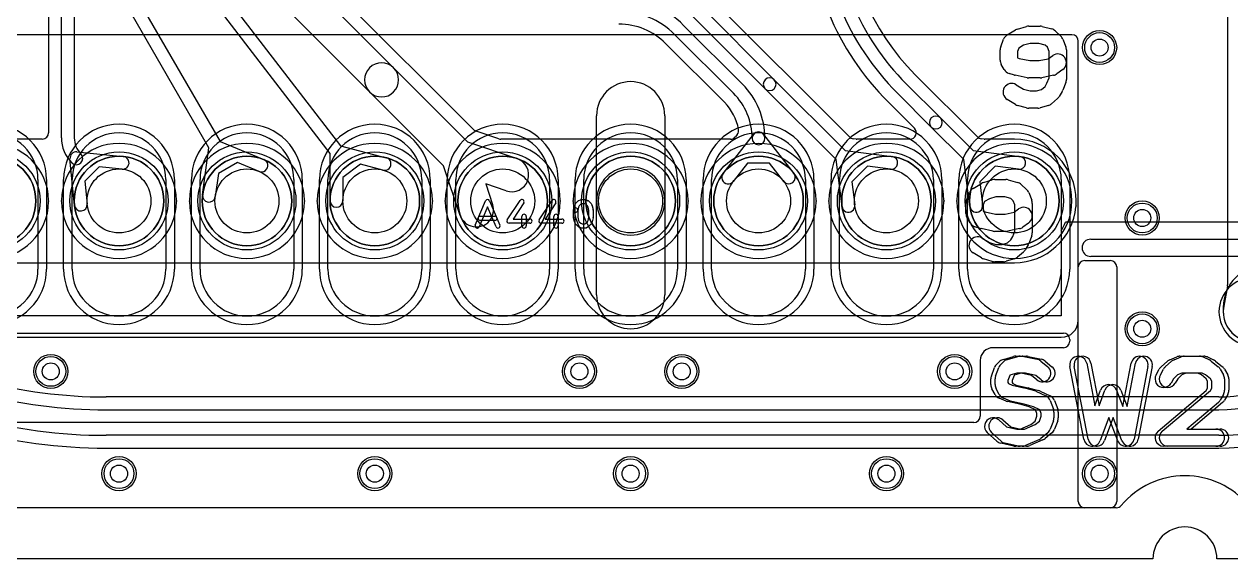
# Model space of a CAD drawing. Extents: x -1.5 to 30.7, y -0.5 to 30.
# Drawn here: x 9.39 to 23.54, y 0 to 6.27 of the extents above; entities that cross this region are included whole.
import ezdxf

# ---------------------------------------------------------------- set-up
doc = ezdxf.new("R2010")
doc.units = 0
for name, color, linetype in [('Hole', 1, 'CONTINUOUS'), ('L1', 3, 'CONTINUOUS'), ('L2', 3, 'CONTINUOUS'), ('L3', 3, 'CONTINUOUS'), ('L4', 3, 'CONTINUOUS'), ('MetalMask-A', 176, 'CONTINUOUS'), ('Outline', 7, 'CONTINUOUS'), ('PartsArea-A', 111, 'CONTINUOUS'), ('PartsArea-B', 111, 'CONTINUOUS'), ('PartsSilk-A', 221, 'CONTINUOUS'), ('Resist-A', 2, 'CONTINUOUS'), ('Resist-B', 2, 'CONTINUOUS'), ('Silk-A', 140, 'CONTINUOUS')]:
    doc.layers.add(name, color=color, linetype=linetype)

msp = doc.modelspace()

# ---------------------------------------------------------------- linework, layer by layer
at = {"layer": 'Hole'}
for centre, radius in [((22, 6), 0.1), ((10.5, 4.2), 0.375), ((12, 4.2), 0.375), ((13.5, 4.2), 0.375), ((15, 4.2), 0.375), ((16.5, 4.2), 0.375), ((18, 4.2), 0.375), ((19.5, 4.2), 0.375), ((21, 4.2), 0.375), ((22.5, 4), 0.1), ((22.5, 2.7), 0.1), ((9.7, 2.2), 0.1), ((15.9, 2.2), 0.1), ((17.1, 2.2), 0.1), ((20.3, 2.2), 0.1), ((10.5, 1), 0.1), ((13.5, 1), 0.1), ((16.5, 1), 0.1), ((19.5, 1), 0.1), ((22, 1), 0.1)]:
    msp.add_circle(centre, radius, dxfattribs=at)
at = {"layer": 'L1'}
for p, q in [((21.675, 6.15004), (8.325, 6.15004)), ((21.75004, 0.675), (21.75004, 6.075)), ((9.55, 4.45), (9.55, 3.4)), ((9.95, 3.4), (9.95, 4.45)), ((11.05, 4.45), (11.05, 3.4)), ((11.45, 3.4), (11.45, 4.45)), ((12.55, 4.45), (12.55, 3.4)), ((12.95, 3.4), (12.95, 4.45)), ((14.05, 4.45), (14.05, 3.4)), ((14.45, 3.4), (14.45, 4.45)), ((15.55, 4.45), (15.55, 3.4)), ((15.95, 3.4), (15.95, 4.45)), ((17.05, 4.45), (17.05, 3.4)), ((17.45, 3.4), (17.45, 4.45)), ((18.55, 4.45), (18.55, 3.4)), ((18.95, 3.4), (18.95, 4.45)), ((20.05, 4.45), (20.05, 3.4)), ((20.45, 3.4), (20.45, 4.45)), ((21.55, 4.45), (21.55, 3.4)), ((21.75004, 2.8), (21.75004, 3.42503)), ((21.82501, 3.5), (22.12503, 3.5)), ((22.2, 3.42503), (22.2, 0.67497)), ((23.44995, 2.95004), (23.44995, 2.9)), ((8.44996, 2.6), (21.55004, 2.6)), ((22.12503, 0.6), (7.87497, 0.6)), ((22.19571, 0.6), (21.82504, 0.6))]:
    msp.add_line(p, q, dxfattribs=at)
for centre, radius in [((22, 6), 0.2), ((9, 4.2), 0.525), ((10.5, 4.2), 0.525), ((12, 4.2), 0.525), ((13.5, 4.2), 0.525), ((15, 4.2), 0.525), ((16.5, 4.2), 0.525), ((18, 4.2), 0.525), ((19.5, 4.2), 0.525), ((21, 4.2), 0.525), ((22.5, 4), 0.2), ((22.5, 2.7), 0.2), ((9.7, 2.2), 0.2), ((15.9, 2.2), 0.2), ((17.1, 2.2), 0.2), ((20.3, 2.2), 0.2), ((10.5, 1), 0.2), ((13.5, 1), 0.2), ((16.5, 1), 0.2), ((19.5, 1), 0.2), ((22, 1), 0.2)]:
    msp.add_circle(centre, radius, dxfattribs=at)
for centre, radius, start, end in [((21.675, 6.075), 0.07504, 0, 90), ((9, 4.45), 0.55, 0, 180), ((10.5, 4.45), 0.55, 0, 180), ((12, 4.45), 0.55, 0, 180), ((13.5, 4.45), 0.55, 0, 180), ((15, 4.45), 0.55, 0, 180), ((16.5, 4.45), 0.55, 0, 180), ((18, 4.45), 0.55, 0, 180), ((19.5, 4.45), 0.55, 0, 180), ((21, 4.45), 0.55, 0, 180), ((9, 3.4), 0.55, 180, 0), ((10.5, 3.4), 0.55, 180, 0), ((12, 3.4), 0.55, 180, 0), ((13.5, 3.4), 0.55, 180, 0), ((15, 3.4), 0.55, 180, 0), ((16.5, 3.4), 0.55, 180, 0), ((18, 3.4), 0.55, 180, 0), ((19.5, 3.4), 0.55, 180, 0), ((21, 3.4), 0.55, 180, 0), ((21.82501, 3.42503), 0.07497, 90, 180), ((22.12503, 3.42503), 0.07497, 0, 90), ((23.94995, 2.95004), 0.5, 90, 180), ((23.79999, 2.9), 0.35004, 180, -89.998363), ((21.55004, 2.8), 0.2, -90, 0), ((23, 0), 0.97501, 40.005259, 139.994741), ((21.82504, 0.675), 0.075, 180, -90), ((22.12503, 0.67497), 0.07497, -90, 0), ((22.19571, 0.675), 0.075, -90, -40.002181)]:
    msp.add_arc(centre, radius, start, end, dxfattribs=at)
at = {"layer": 'L2'}
msp.add_line((22.19571, 0.6), (7.80429, 0.6), dxfattribs=at)
for centre in [(22, 6), (22.5, 4), (22.5, 2.7), (9.7, 2.2), (15.9, 2.2), (17.1, 2.2), (20.3, 2.2), (10.5, 1), (13.5, 1), (16.5, 1), (19.5, 1), (22, 1)]:
    msp.add_circle(centre, 0.2, dxfattribs=at)
for centre, radius, start, end in [((9, 4.2), 0.67504, 0.59246, -0.59246), ((10.5, 4.2), 0.67504, 0.59246, 179.40754), ((12, 4.2), 0.67504, 0.59246, 179.40754), ((13.5, 4.2), 0.67504, 0.59246, 179.40754), ((15, 4.2), 0.67504, 0.59246, 179.40754), ((16.5, 4.2), 0.67504, 0.59246, 179.40754), ((18, 4.2), 0.67504, 0.59246, 179.40754), ((19.5, 4.2), 0.67504, 0.59246, 179.40754), ((21, 4.2), 0.67504, -179.40754, 179.40754), ((9.75, 4.20775), 0.075, -179.411784, -174.068966), ((9.75, 4.19225), 0.075, 174.068966, 179.411784), ((9.75, 4.20775), 0.075, -5.931034, -0.588216), ((9.75, 4.19225), 0.075, 0.588216, 5.931034), ((10.5, 4.2), 0.67504, -179.40754, -0.59246), ((11.25, 4.20775), 0.075, -179.411784, -174.068966), ((11.25, 4.19225), 0.075, 174.068966, 179.411784), ((11.25, 4.20775), 0.075, -5.931034, -0.588216), ((11.25, 4.19225), 0.075, 0.588216, 5.931034), ((12, 4.2), 0.67504, -179.40754, -0.59246), ((12.75, 4.20775), 0.075, -179.411784, -174.068966), ((12.75, 4.19225), 0.075, 174.068966, 179.411784), ((12.75, 4.20775), 0.075, -5.931034, -0.588216), ((12.75, 4.19225), 0.075, 0.588216, 5.931034), ((13.5, 4.2), 0.67504, -179.40754, -0.59246), ((14.25, 4.20775), 0.075, -179.411784, -174.068966), ((14.25, 4.19225), 0.075, 174.068966, 179.411784), ((14.25, 4.20775), 0.075, -5.931034, -0.588216), ((14.25, 4.19225), 0.075, 0.588216, 5.931034), ((15, 4.2), 0.67504, -179.40754, -0.59246), ((15.75, 4.20775), 0.075, -179.411784, -174.068966), ((15.75, 4.19225), 0.075, 174.068966, 179.411784), ((15.75, 4.20775), 0.075, -5.931034, -0.588216), ((15.75, 4.19225), 0.075, 0.588216, 5.931034), ((16.5, 4.2), 0.67504, -179.40754, -0.59246), ((17.25, 4.20775), 0.075, -179.411784, -174.068966), ((17.25, 4.19225), 0.075, 174.068966, 179.411784), ((17.25, 4.20775), 0.075, -5.931034, -0.588216), ((17.25, 4.19225), 0.075, 0.588216, 5.931034), ((18, 4.2), 0.67504, -179.40754, -0.59246), ((18.75, 4.20775), 0.075, -179.411784, -174.068966), ((18.75, 4.19225), 0.075, 174.068966, 179.411784), ((18.75, 4.20775), 0.075, -5.931034, -0.588216), ((18.75, 4.19225), 0.075, 0.588216, 5.931034), ((19.5, 4.2), 0.67504, -179.40754, -0.59246), ((20.25, 4.20775), 0.075, -179.411784, -174.068966), ((20.25, 4.19225), 0.075, 174.068966, 179.411784), ((20.25, 4.20775), 0.075, -5.931034, -0.588216), ((20.25, 4.19225), 0.075, 0.588216, 5.931034), ((23.8, 2.9), 0.40004, 90, -90), ((23, 0), 0.97501, 40.005259, 139.994741), ((22.19571, 0.675), 0.075, -90, -40.002181)]:
    msp.add_arc(centre, radius, start, end, dxfattribs=at)
at = {"layer": 'L3'}
msp.add_line((22.19571, 0.6), (7.80429, 0.6), dxfattribs=at)
for centre in [(22, 6), (22.5, 4), (22.5, 2.7), (9.7, 2.2), (15.9, 2.2), (17.1, 2.2), (20.3, 2.2), (10.5, 1), (13.5, 1), (16.5, 1), (19.5, 1), (22, 1)]:
    msp.add_circle(centre, 0.2, dxfattribs=at)
for centre, radius, start, end in [((9, 4.2), 0.67504, 0.59246, -0.59246), ((10.5, 4.2), 0.67504, 0.59246, 179.40754), ((12, 4.2), 0.67504, 0.59246, 179.40754), ((13.5, 4.2), 0.67504, 0.59246, 179.40754), ((15, 4.2), 0.67504, 0.59246, 179.40754), ((16.5, 4.2), 0.67504, 0.59246, 179.40754), ((18, 4.2), 0.67504, 0.59246, 179.40754), ((19.5, 4.2), 0.67504, 0.59246, 179.40754), ((21, 4.2), 0.67504, -179.40754, 179.40754), ((9.75, 4.20775), 0.075, -179.411784, -174.068966), ((9.75, 4.19225), 0.075, 174.068966, 179.411784), ((9.75, 4.20775), 0.075, -5.931034, -0.588216), ((9.75, 4.19225), 0.075, 0.588216, 5.931034), ((10.5, 4.2), 0.67504, -179.40754, -0.59246), ((11.25, 4.20775), 0.075, -179.411784, -174.068966), ((11.25, 4.19225), 0.075, 174.068966, 179.411784), ((11.25, 4.20775), 0.075, -5.931034, -0.588216), ((11.25, 4.19225), 0.075, 0.588216, 5.931034), ((12, 4.2), 0.67504, -179.40754, -0.59246), ((12.75, 4.20775), 0.075, -179.411784, -174.068966), ((12.75, 4.19225), 0.075, 174.068966, 179.411784), ((12.75, 4.20775), 0.075, -5.931034, -0.588216), ((12.75, 4.19225), 0.075, 0.588216, 5.931034), ((13.5, 4.2), 0.67504, -179.40754, -0.59246), ((14.25, 4.20775), 0.075, -179.411784, -174.068966), ((14.25, 4.19225), 0.075, 174.068966, 179.411784), ((14.25, 4.20775), 0.075, -5.931034, -0.588216), ((14.25, 4.19225), 0.075, 0.588216, 5.931034), ((15, 4.2), 0.67504, -179.40754, -0.59246), ((15.75, 4.20775), 0.075, -179.411784, -174.068966), ((15.75, 4.19225), 0.075, 174.068966, 179.411784), ((15.75, 4.20775), 0.075, -5.931034, -0.588216), ((15.75, 4.19225), 0.075, 0.588216, 5.931034), ((16.5, 4.2), 0.67504, -179.40754, -0.59246), ((17.25, 4.20775), 0.075, -179.411784, -174.068966), ((17.25, 4.19225), 0.075, 174.068966, 179.411784), ((17.25, 4.20775), 0.075, -5.931034, -0.588216), ((17.25, 4.19225), 0.075, 0.588216, 5.931034), ((18, 4.2), 0.67504, -179.40754, -0.59246), ((18.75, 4.20775), 0.075, -179.411784, -174.068966), ((18.75, 4.19225), 0.075, 174.068966, 179.411784), ((18.75, 4.20775), 0.075, -5.931034, -0.588216), ((18.75, 4.19225), 0.075, 0.588216, 5.931034), ((19.5, 4.2), 0.67504, -179.40754, -0.59246), ((20.25, 4.20775), 0.075, -179.411784, -174.068966), ((20.25, 4.19225), 0.075, 174.068966, 179.411784), ((20.25, 4.20775), 0.075, -5.931034, -0.588216), ((20.25, 4.19225), 0.075, 0.588216, 5.931034), ((23.8, 2.9), 0.40004, 90, -90), ((23, 0), 0.97501, 40.005259, 139.994741), ((22.19571, 0.675), 0.075, -90, -40.002181)]:
    msp.add_arc(centre, radius, start, end, dxfattribs=at)
at = {"layer": 'L4'}
for p, q in [((23.49996, 14.7964), (23.49996, 3.21379)), ((9.67496, 8.14932), (9.67496, 5.00004)), ((12.8201, 6.66274), (13.7209, 5.76194)), ((14.65774, 5.0373), (12.9262, 6.76884)), ((9.825, 4.94142), (9.825, 6.58071)), ((9.975, 6.58071), (9.975, 4.94142)), ((10.71371, 6.57964), (11.68485, 4.89634)), ((12.97679, 4.75716), (11.62204, 6.51833)), ((11.74093, 6.60981), (13.09569, 4.84862)), ((19.06688, 4.95139), (17.43989, 6.57837)), ((11.55493, 4.82137), (10.58379, 6.50469)), ((13.43806, 5.4791), (12.53726, 6.3799)), ((17.33379, 6.47227), (18.18355, 5.62251)), ((17.12164, 6.26014), (17.8121, 5.56968)), ((18.07749, 5.51645), (17.22773, 6.36621)), ((17.70604, 5.46362), (17.01557, 6.15407)), ((16.90948, 6.04798), (17.59994, 5.35752)), ((13.7209, 5.76194), (14.58873, 4.89411)), ((20.56688, 4.95139), (19.83781, 5.68045)), ((18.18355, 5.62251), (19.01517, 4.79089)), ((19.73171, 5.57435), (20.13251, 5.17355)), ((14.30589, 4.61127), (13.43806, 5.4791)), ((18.90911, 4.68483), (18.07749, 5.51645)), ((20.02645, 5.06749), (19.62565, 5.46829)), ((19.51955, 5.36219), (19.82867, 5.05307)), ((16.1, 4.2), (16.1, 5.2)), ((16.9, 5.2), (16.9, 4.2)), ((20.13251, 5.17355), (20.51517, 4.79089)), ((14.95253, 4.92902), (14.68665, 5.01931)), ((17.58491, 4.52144), (17.9407, 4.98091)), ((17.75109, 4.98111), (17.73019, 4.95412)), ((18.0593, 4.98091), (18.41509, 4.52144)), ((20.40911, 4.68483), (20.02645, 5.06749)), ((9.59996, 4.92504), (9, 4.92504)), ((11.47982, 4.27099), (11.55493, 4.82137)), ((11.68485, 4.89634), (12.19893, 4.68586)), ((13.09569, 4.84862), (13.63303, 4.70786)), ((14.58873, 4.89411), (15.16881, 4.69712)), ((17.67089, 4.92504), (14.97664, 4.92504)), ((19.14484, 4.92564), (19.11044, 4.93002)), ((19.77564, 4.92504), (19.15431, 4.92504)), ((20.64484, 4.92564), (20.61044, 4.93002)), ((21, 4.92504), (20.65431, 4.92504)), ((9.97739, 4.1499), (9.92534, 4.69284)), ((10.00716, 4.77466), (10.5501, 4.72261)), ((12.975, 4.20169), (12.97679, 4.75716)), ((18.97919, 4.13377), (18.90911, 4.68483)), ((19.01517, 4.79089), (19.56623, 4.72081)), ((20.47919, 4.13377), (20.40911, 4.68483)), ((20.51517, 4.79089), (21.06623, 4.72081)), ((10.26682, 4.59907), (10.10093, 4.43318)), ((10.53578, 4.57329), (10.26682, 4.59907)), ((11.88984, 4.65032), (11.6653, 4.52077)), ((12.14209, 4.54704), (11.88984, 4.65032)), ((13.33136, 4.63182), (13.12588, 4.47377)), ((13.59501, 4.56276), (13.33136, 4.63182)), ((14.50288, 4.03119), (14.30589, 4.61127)), ((17.87038, 4.6451), (17.70351, 4.4296)), ((18.12962, 4.6451), (17.87038, 4.6451)), ((18.29649, 4.4296), (18.12962, 4.6451)), ((19.27692, 4.60639), (19.09361, 4.42308)), ((19.54731, 4.57201), (19.27692, 4.60639)), ((20.77692, 4.60639), (20.59361, 4.42308)), ((21.04731, 4.57201), (20.77692, 4.60639)), ((10.10093, 4.43318), (10.12671, 4.16422)), ((11.6653, 4.52077), (11.62844, 4.25071)), ((13.12588, 4.47377), (13.125, 4.20121)), ((15.04019, 4.31836), (14.80011, 4.39989)), ((14.80011, 4.39989), (14.88164, 4.15981)), ((19.09361, 4.42308), (19.12799, 4.15269)), ((20.59361, 4.42308), (20.62799, 4.15269)), ((16.1, 3.1), (16.1, 4.2)), ((16.9, 4.2), (16.9, 3.1)), ((21.72504, 4.14773), (21.72504, 4.2)), ((9, 3.47496), (21, 3.47496)), ((23.49876, 3.2004), (23.45586, 2.96398)), ((23.4, 1.90004), (10.34877, 1.90004)), ((10.34876, 1.75), (23.4, 1.75)), ((23.4, 1.45), (10.34876, 1.45)), ((10.34877, 1.29996), (23.4, 1.29996)), ((22.19571, 0.6), (7.80429, 0.6))]:
    msp.add_line(p, q, dxfattribs=at)
for centre, radius in [((22, 6), 0.2), ((9, 4.2), 0.525), ((10.5, 4.2), 0.525), ((12, 4.2), 0.525), ((13.5, 4.2), 0.525), ((15, 4.2), 0.525), ((16.5, 4.2), 0.525), ((18, 4.2), 0.525), ((19.5, 4.2), 0.525), ((21, 4.2), 0.525), ((22.5, 4), 0.2), ((22.5, 2.7), 0.2), ((9.7, 2.2), 0.2), ((15.9, 2.2), 0.2), ((17.1, 2.2), 0.2), ((20.3, 2.2), 0.2), ((10.5, 1), 0.2), ((13.5, 1), 0.2), ((16.5, 1), 0.2), ((19.5, 1), 0.2), ((22, 1), 0.2)]:
    msp.add_circle(centre, radius, dxfattribs=at)
for centre, radius, start, end in [((21.8, 7.64264), 3.22504, 180, -135), ((21.8, 7.64264), 3.075, 180, -135), ((21.8, 7.64264), 2.925, 180, -135), ((21.8, 7.64264), 2.77496, 180, -135), ((16.3615, 5.5), 1.075, 45, 89.999467), ((16.3615, 5.5), 0.925, 45, 89.999381), ((16.3615, 5.49999), 0.77497, 45.000523, 89.999261), ((13.57948, 5.62052), 0.2, 45, -135), ((13.57948, 5.62052), 0.2, -135, 45), ((16.5, 5.2), 0.4, 0, 180), ((17.17742, 4.935), 0.89758, 0, 45), ((18.13052, 5.56948), 0.075, 45, -135), ((18.13052, 5.56948), 0.075, -135, 45), ((17.17742, 4.935), 0.74758, 0, 45), ((17.17742, 4.935), 0.59754, 10.143955, 45), ((20.07948, 5.12052), 0.075, 45, -135), ((20.07948, 5.12052), 0.075, -135, 45), ((9.59996, 5.00004), 0.075, -90, 0), ((14.71076, 5.0903), 0.07497, -135.010808, -108.758787), ((17.67091, 5.00002), 0.07497, -45, -37.750314), ((17.69179, 5.02703), 0.075, -37.753041, 10.144278), ((18, 4.93499), 0.075, -0.007639, 179.992361), ((18, 4.93499), 0.075, 37.753041, 142.246959), ((19.77564, 5.00004), 0.075, -90, 45), ((10.24141, 4.94141), 0.41641, 179.998624, -135), ((10.24141, 4.94141), 0.26641, 179.997849, -135), ((14.97664, 5.00001), 0.07497, -108.758787, -90), ((17.67089, 5.00004), 0.075, -90, -45), ((18, 4.93499), 0.075, 179.992361, -0.007639), ((18, 4.935), 0.075, 180, 0), ((19.11991, 5.00442), 0.075, -135, -97.253884), ((19.15431, 5.00001), 0.07497, -97.256778, -90), ((20.61991, 5.00442), 0.075, -135, -97.253884), ((20.65431, 5.00001), 0.07497, -97.256778, -90), ((21, 4.2), 0.72504, 0, 90), ((10, 4.7), 0.075, 84.522006, -174.522006), ((10, 4.7), 0.075, -135, 45), ((10.54294, 4.64795), 0.075, -95.477994, 84.523963), ((12.17051, 4.61645), 0.075, -112.2667, 67.734468), ((13.61402, 4.63531), 0.075, -104.682904, 75.320723), ((15.1045, 4.50774), 0.2, -108.756552, 71.242933), ((19.55677, 4.64641), 0.075, -97.246305, 82.752816), ((21.05677, 4.64641), 0.075, -97.246305, 82.752816), ((16.5, 4.2), 0.4, 0, 180), ((17.64421, 4.47552), 0.075, 142.246959, -37.752363), ((18.35579, 4.47552), 0.075, -142.246959, 37.752363), ((11.55413, 4.26085), 0.075, 172.229673, -7.771338), ((10.05205, 4.15706), 0.075, -174.522006, 5.476037), ((13.05, 4.20145), 0.075, 179.816654, -0.184373), ((14.69226, 4.0955), 0.2, -161.243448, 18.757067), ((16.5, 4.2), 0.4, 180, 0), ((19.05359, 4.14323), 0.075, -172.753695, 7.247184), ((20.55359, 4.14323), 0.075, -172.753695, 7.247184), ((21, 4.2), 0.72504, -90, -5.376798), ((21.79649, 4.12503), 0.07497, 162.374704, 174.619445), ((23.4, 3.6), 1.85, -90, 0), ((23.4, 3.6), 2.15, -90, 0), ((23.4, 3.6), 2.30004, -90, 0), ((23.4, 3.6), 1.69996, -90, 0), ((23.42496, 3.21379), 0.075, -10.283666, 0), ((16.5, 3.1), 0.4, 180, 0), ((23.8, 2.9), 0.35004, 169.511563, 10.450226), ((23.38209, 2.97738), 0.07498, -10.4976, -10.295277), ((10.34877, 7.6), 5.69996, -104.999917, -90), ((10.34876, 7.6), 5.85, -104.999671, -90), ((10.34876, 7.6), 6.15, -104.999651, -90), ((10.34877, 7.6), 6.30004, -104.999912, -90), ((23, 0), 0.975, 40.004809, 139.995191), ((22.19571, 0.675), 0.075, -90, -40.008032)]:
    msp.add_arc(centre, radius, start, end, dxfattribs=at)
at = {"layer": 'MetalMask-A'}
for p, q in [((9.55, 4.45), (9.55, 3.4)), ((9.95, 3.4), (9.95, 4.45)), ((11.05, 4.45), (11.05, 3.4)), ((11.45, 3.4), (11.45, 4.45)), ((12.55, 4.45), (12.55, 3.4)), ((12.95, 3.4), (12.95, 4.45)), ((14.05, 4.45), (14.05, 3.4)), ((14.45, 3.4), (14.45, 4.45)), ((15.55, 4.45), (15.55, 3.4)), ((15.95, 3.4), (15.95, 4.45)), ((17.05, 4.45), (17.05, 3.4)), ((17.45, 3.4), (17.45, 4.45)), ((18.55, 4.45), (18.55, 3.4)), ((18.95, 3.4), (18.95, 4.45)), ((20.05, 4.45), (20.05, 3.4)), ((20.45, 3.4), (20.45, 4.45)), ((21.55, 4.45), (21.55, 3.4))]:
    msp.add_line(p, q, dxfattribs=at)
for centre, start, end in [((9, 4.45), 0, 180), ((10.5, 4.45), 0, 180), ((12, 4.45), 0, 180), ((13.5, 4.45), 0, 180), ((15, 4.45), 0, 180), ((16.5, 4.45), 0, 180), ((18, 4.45), 0, 180), ((19.5, 4.45), 0, 180), ((21, 4.45), 0, 180), ((9, 3.4), 180, 0), ((10.5, 3.4), 180, 0), ((12, 3.4), 180, 0), ((13.5, 3.4), 180, 0), ((15, 3.4), 180, 0), ((16.5, 3.4), 180, 0), ((18, 3.4), 180, 0), ((19.5, 3.4), 180, 0), ((21, 3.4), 180, 0)]:
    msp.add_arc(centre, 0.55, start, end, dxfattribs=at)
at = {"layer": 'Outline'}
for p, q in [((22.625, 0), (7.375, 0)), ((29, 0), (23.375, 0))]:
    msp.add_line(p, q, dxfattribs=at)
msp.add_arc((23, 0), 0.375, 0, 180, dxfattribs=at)
at = {"layer": 'PartsArea-A'}
for p, q in [((21.55, 3.85359), (21.55, 2.85)), ((30.25, 3.95), (21.6, 3.95)), ((21.55, 2.85), (8.45, 2.85))]:
    msp.add_line(p, q, dxfattribs=at)
msp.add_arc((21, 4.2), 0.65, -32.204215, -22.619865, dxfattribs=at)
at = {"layer": 'PartsArea-B'}
for centre, start, end in [((9, 4.2), 0, 180), ((10.5, 4.2), 0, 180), ((12, 4.2), 0, 180), ((13.5, 4.2), 0, 180), ((15, 4.2), 0, 180), ((16.5, 4.2), 0, 180), ((18, 4.2), 0, 180), ((19.5, 4.2), 0, 180), ((21, 4.2), 0, 180), ((9, 4.2), 180, 0), ((10.5, 4.2), 180, 0), ((12, 4.2), 180, 0), ((13.5, 4.2), 180, 0), ((15, 4.2), 180, 0), ((16.5, 4.2), 180, 0), ((18, 4.2), 180, 0), ((19.5, 4.2), 180, 0), ((21, 4.2), 180, 0)]:
    msp.add_arc(centre, 0.525, start, end, dxfattribs=at)
at = {"layer": 'PartsSilk-A'}
for p, q in [((20.51612, 4.34738), (20.61295, 4.40666)), ((20.63809, 4.4177), (20.74184, 4.44734)), ((20.76975, 4.45125), (20.90117, 4.45125)), ((20.92746, 4.44779), (21.03812, 4.41815)), ((21.0819, 4.39359), (21.14415, 4.33431)), ((20.43989, 4.20864), (20.47448, 4.29756)), ((20.78398, 4.24805), (20.70723, 4.22612)), ((20.8878, 4.24805), (20.78398, 4.24805)), ((20.96052, 4.22857), (20.8878, 4.24805)), ((21.16877, 4.29756), (21.20336, 4.20864)), ((14.67702, 3.91726), (14.79924, 4.20244)), ((14.82222, 4.12913), (14.72298, 3.89756)), ((14.92146, 3.89756), (14.82222, 4.12913)), ((14.8452, 4.20244), (14.96742, 3.91726)), ((15.05407, 3.97663), (15.20407, 4.20626)), ((15.24593, 4.17892), (15.12119, 3.98796)), ((15.42907, 3.97663), (15.57907, 4.20626)), ((15.62093, 4.17892), (15.49619, 3.98796)), ((15.83131, 4.09865), (15.84242, 4.1431)), ((15.84431, 4.14822), (15.85542, 4.17044)), ((15.86117, 4.17795), (15.88617, 4.20017)), ((15.89026, 4.12831), (15.87981, 4.08653)), ((15.89799, 4.14377), (15.89026, 4.12831)), ((15.8916, 4.20384), (15.91382, 4.21495)), ((15.91692, 4.1606), (15.89799, 4.14377)), ((15.9309, 4.16759), (15.91692, 4.1606)), ((15.925, 4.21759), (15.96944, 4.21759)), ((15.9628, 4.16759), (15.9309, 4.16759)), ((15.97423, 4.16106), (15.9628, 4.16759)), ((15.99368, 4.14377), (15.97423, 4.16106)), ((15.98184, 4.2143), (16.00129, 4.20319)), ((16.00141, 4.12831), (15.99368, 4.14377)), ((16.01111, 4.08951), (16.00141, 4.12831)), ((16.0055, 4.20017), (16.0305, 4.17795)), ((16.03625, 4.17044), (16.04736, 4.14822)), ((16.04925, 4.1431), (16.06036, 4.09865)), ((20.43298, 4.05326), (20.43298, 4.17181)), ((20.65144, 4.19197), (20.63618, 4.15274)), ((20.63618, 4.15274), (20.63618, 4.08073)), ((20.70723, 4.22612), (20.65144, 4.19197)), ((20.98761, 4.20278), (20.96052, 4.22857)), ((21.00707, 4.15274), (20.98761, 4.20278)), ((20.9976, 4.06915), (21.04962, 4.1063)), ((21.00707, 3.8451), (21.00707, 4.15274)), ((21.21027, 4.17181), (21.21027, 3.82603)), ((14.73611, 4.0213), (14.90833, 4.0213)), ((14.90833, 3.9713), (14.73611, 3.9713)), ((15.12119, 3.98796), (15.31944, 3.98796)), ((15.225, 3.90741), (15.225, 4.01852)), ((15.275, 4.01852), (15.275, 3.90741)), ((15.49619, 3.98796), (15.69444, 3.98796)), ((15.6, 3.90741), (15.6, 4.01852)), ((15.65, 4.01852), (15.65, 3.90741)), ((15.83056, 4.00741), (15.83056, 4.09259)), ((15.84242, 3.9569), (15.83131, 4.00135)), ((15.88056, 4.09259), (15.88056, 4.01049)), ((15.88056, 4.01049), (15.89026, 3.97169)), ((15.89026, 3.97169), (15.89799, 3.95623)), ((15.99368, 3.95623), (16.00141, 3.97169)), ((16.00141, 3.97169), (16.01111, 4.01049)), ((16.01111, 4.01049), (16.01111, 4.08951)), ((16.06036, 4.00135), (16.04925, 3.9569)), ((16.06111, 4.09259), (16.06111, 4.00741)), ((20.48142, 3.94278), (20.44683, 4.00206)), ((20.63618, 4.08073), (20.6372, 4.07898)), ((20.6372, 4.07898), (20.65749, 4.07254)), ((20.65749, 4.07254), (20.78051, 4.04618)), ((20.78051, 4.04618), (20.89041, 4.04618)), ((20.89041, 4.04618), (20.9976, 4.06915)), ((15.31944, 3.93796), (15.075, 3.93796)), ((15.69444, 3.93796), (15.45, 3.93796)), ((15.85542, 3.92956), (15.84431, 3.95178)), ((15.88617, 3.89983), (15.86117, 3.92205)), ((15.91382, 3.88505), (15.8916, 3.89616)), ((15.89799, 3.95623), (15.91692, 3.9394)), ((15.91692, 3.9394), (15.9309, 3.93241)), ((15.96944, 3.88241), (15.925, 3.88241)), ((15.9309, 3.93241), (15.9628, 3.93241)), ((15.9628, 3.93241), (15.97423, 3.93894)), ((15.97423, 3.93894), (15.99368, 3.95623)), ((16.00129, 3.89681), (15.98184, 3.8857)), ((16.0305, 3.92205), (16.0055, 3.89983)), ((16.04736, 3.95178), (16.03625, 3.92956)), ((20.60068, 3.87738), (20.53843, 3.89714)), ((20.74846, 3.84523), (20.61013, 3.87487)), ((20.90117, 3.84298), (20.76975, 3.84298)), ((21.06079, 3.87487), (20.92246, 3.84523)), ((20.98229, 3.7814), (21.00707, 3.8451)), ((21.16772, 3.94094), (21.09855, 3.89154)), ((20.62221, 3.76449), (20.70723, 3.71245)), ((20.70723, 3.71245), (20.78398, 3.69052)), ((20.78398, 3.69052), (20.8583, 3.69052)), ((20.8583, 3.69052), (20.92032, 3.70951)), ((20.92032, 3.70951), (20.96038, 3.74383)), ((20.96038, 3.74383), (20.98229, 3.7814)), ((21.16184, 3.68592), (21.12726, 3.62664)), ((21.20336, 3.7892), (21.16877, 3.70028)), ((21.8963, 3.7516), (30.4484, 3.7516)), ((20.61296, 3.5319), (20.51613, 3.59117)), ((21.10561, 3.60068), (21.03644, 3.54141)), ((30.55, 3.5484), (21.8963, 3.5484)), ((20.74184, 3.49123), (20.63809, 3.52087)), ((20.8735, 3.48732), (20.76975, 3.48732)), ((21.00007, 3.52141), (20.90324, 3.49177)), ((20.79422, 2.28545), (20.83126, 2.31878)), ((20.87107, 2.3407), (20.98959, 2.37404)), ((21.01667, 2.37778), (21.09074, 2.37778)), ((21.1117, 2.37556), (21.26726, 2.34222)), ((21.30962, 2.32184), (21.3911, 2.25518)), ((21.84823, 2.29649), (21.94379, 1.79481)), ((22.27314, 1.78647), (22.37029, 2.29649)), ((22.72015, 2.25211), (22.79422, 2.31877)), ((22.82324, 2.33699), (22.90472, 2.37033)), ((22.94259, 2.37778), (23.17222, 2.37778)), ((23.21326, 2.36897), (23.28734, 2.33563)), ((23.30962, 2.32184), (23.3911, 2.25518)), ((20.7303, 2.14584), (20.76734, 2.24584)), ((20.94632, 2.15326), (20.92407, 2.09319)), ((20.94769, 2.1545), (20.94632, 2.15326)), ((21.03047, 2.17778), (20.94769, 2.1545)), ((21.08014, 2.17778), (21.03047, 2.17778)), ((21.2017, 2.15173), (21.08014, 2.17778)), ((21.26446, 2.10038), (21.2017, 2.15173)), ((21.81473, 1.40351), (21.65177, 2.25907)), ((22.56675, 2.25907), (22.40379, 1.40351)), ((22.66258, 2.15968), (22.69962, 2.22635)), ((22.91508, 2.15847), (22.86635, 2.11462)), ((22.96226, 2.17778), (22.91508, 2.15847)), ((23.15075, 2.17778), (22.96226, 2.17778)), ((23.19321, 2.15867), (23.15075, 2.17778)), ((23.24965, 2.1125), (23.19321, 2.15867)), ((23.4152, 2.22634), (23.45223, 2.15967)), ((20.72407, 2.04444), (20.72407, 2.11111)), ((20.7737, 1.92921), (20.73666, 1.99587)), ((20.92407, 2.09319), (20.92407, 2.07036)), ((20.92407, 2.07036), (20.93147, 2.05704)), ((20.93147, 2.05704), (20.97271, 2.04016)), ((20.97271, 2.04016), (21.11269, 2.00867)), ((21.11781, 2.00738), (21.23633, 1.97405)), ((22.86635, 2.11462), (22.83742, 2.06254)), ((23.24923, 1.97564), (23.26481, 2.00369)), ((23.26481, 2.0852), (23.24965, 2.1125)), ((23.26481, 2.00369), (23.26481, 2.0852)), ((23.46481, 2.11111), (23.46481, 1.97778)), ((20.90472, 1.85189), (20.82324, 1.88523)), ((21.06621, 1.81413), (20.92064, 1.84688)), ((21.25171, 1.96832), (21.37023, 1.91276)), ((21.42156, 1.85695), (21.45859, 1.75695)), ((21.94379, 1.79481), (22.01174, 1.97904)), ((22.19895, 1.9802), (22.27314, 1.78647)), ((22.68541, 1.49856), (23.24923, 1.97564)), ((23.45223, 1.92922), (23.4152, 1.86255)), ((21.17427, 1.78374), (21.06621, 1.81413)), ((21.24823, 1.74907), (21.17427, 1.78374)), ((21.26481, 1.7043), (21.24823, 1.74907)), ((21.26481, 1.67348), (21.26481, 1.7043)), ((21.46481, 1.72222), (21.46481, 1.65556)), ((23.39237, 1.83477), (23.02299, 1.52222)), ((20.8169, 1.62989), (20.90817, 1.54775)), ((21.07021, 1.52222), (21.19391, 1.57524)), ((21.19391, 1.57524), (21.24343, 1.61575)), ((21.24343, 1.61575), (21.26481, 1.67348)), ((21.45859, 1.62083), (21.42156, 1.52083)), ((22.10732, 1.66023), (22.00678, 1.38762)), ((22.21217, 1.38646), (22.10732, 1.66023)), ((20.79421, 1.38123), (20.6831, 1.48123)), ((20.90817, 1.54775), (21.02727, 1.52222)), ((21.02727, 1.52222), (21.07021, 1.52222)), ((21.39111, 1.47817), (21.30963, 1.4115)), ((23.02299, 1.52222), (23.36481, 1.52222)), ((20.99571, 1.32444), (20.84015, 1.35778)), ((21.09074, 1.32222), (21.01667, 1.32222)), ((21.28569, 1.39698), (21.13013, 1.33031)), ((23.36481, 1.32222), (22.75, 1.32222))]:
    msp.add_line(p, q, dxfattribs=at)
for centre, radius, start, end in [((20.666, 4.32001), 0.1016, 105.944621, 121.475258), ((20.76975, 4.34965), 0.1016, 90, 105.943937), ((20.90117, 4.34965), 0.1016, 75.003559, 90), ((21.01183, 4.32001), 0.1016, 46.399709, 75.005438), ((20.56917, 4.26073), 0.1016, 121.476349, 158.743898), ((21.07408, 4.26073), 0.1016, 21.253717, 46.399939), ((14.82222, 4.19259), 0.025, 23.2016, 156.801409), ((15.225, 4.19259), 0.025, -33.149737, 146.846436), ((15.6, 4.19259), 0.025, -33.149737, 146.846436), ((15.85556, 4.09259), 0.025, 0, 180), ((15.86667, 4.13704), 0.025, 153.434949, 165.969316), ((15.87778, 4.15926), 0.025, 131.627831, 153.434949), ((15.90278, 4.18148), 0.025, 116.565051, 131.62783), ((15.925, 4.19259), 0.025, 90, 116.565051), ((15.96944, 4.19259), 0.025, 60.266489, 90), ((15.98889, 4.18148), 0.025, 48.372169, 60.266489), ((16.01389, 4.15926), 0.025, 26.565051, 48.37217), ((16.025, 4.13704), 0.025, 14.030684, 26.565051), ((20.53458, 4.17181), 0.1016, 158.746283, 180), ((21.10867, 4.02362), 0.1016, -54.4656, 125.53376), ((21.10867, 4.17181), 0.1016, 0, 21.256102), ((14.73611, 3.9963), 0.025, 90, -90), ((14.90833, 3.9963), 0.025, -90, 90), ((15.075, 3.96296), 0.025, 146.850263, -90), ((15.25, 4.01852), 0.025, 0, 180), ((15.31944, 3.96296), 0.025, -90, 90), ((15.45, 3.96296), 0.025, 146.850263, -90), ((15.625, 4.01852), 0.025, 0, 180), ((15.69444, 3.96296), 0.025, -90, 90), ((15.85556, 4.09259), 0.025, 165.969316, -14.03321), ((15.85556, 4.00741), 0.025, 180, -165.969316), ((16.03611, 4.09259), 0.025, 0, 14.030684), ((16.03611, 4.00741), 0.025, -14.030684, 0), ((20.53458, 4.05326), 0.1016, 180, -149.736352), ((14.7, 3.90741), 0.025, 156.7984, -23.198591), ((14.94444, 3.90741), 0.025, -156.7984, 23.198591), ((15.25, 3.90741), 0.025, 180, 0), ((15.625, 3.90741), 0.025, 180, 0), ((15.86667, 3.96296), 0.025, -165.969316, -153.434949), ((15.87778, 3.94074), 0.025, -153.434949, -131.62783), ((15.90278, 3.91852), 0.025, -131.627831, -116.565051), ((15.925, 3.90741), 0.025, -116.565051, -90), ((15.96944, 3.90741), 0.025, -90, -60.266489), ((15.98889, 3.91852), 0.025, -60.266489, -48.37217), ((16.01389, 3.94074), 0.025, -48.372169, -26.565051), ((16.025, 3.96296), 0.025, -26.565051, -14.030684), ((20.56917, 3.99398), 0.1016, -149.737474, -107.610985), ((20.63142, 3.97422), 0.1016, -107.611042, -102.093908), ((20.76975, 3.94458), 0.1016, -102.095151, -90), ((20.90117, 3.94458), 0.1016, -90, -77.906092), ((21.0395, 3.97422), 0.1016, -77.904849, -54.46624), ((21.10867, 3.82603), 0.1016, -21.253717, 0), ((20.56917, 3.67783), 0.1016, 58.531405, -121.470954), ((21.07408, 3.73711), 0.1016, -30.254813, -21.256102), ((21.8963, 3.65), 0.1016, 90, -90), ((20.97033, 3.61856), 0.1016, -72.979364, -49.407575), ((21.0395, 3.67783), 0.1016, -49.406657, -30.256437), ((20.666, 3.61856), 0.1016, -121.468595, -105.943937), ((20.76975, 3.58892), 0.1016, -105.944621, -90), ((20.8735, 3.58892), 0.1016, -90, -72.980468), ((20.86111, 2.21111), 0.1, 131.980399, 159.676664), ((20.89815, 2.24444), 0.1, 105.71243, 131.980399), ((21.01667, 2.27778), 0.1, 90, 105.71243), ((21.09074, 2.27778), 0.1, 77.901241, 90), ((21.2463, 2.24444), 0.1, 50.713818, 77.901241), ((21.75, 2.27778), 0.1, 10.78403, -169.215948), ((22.46852, 2.27778), 0.1, -10.78403, 169.215948), ((22.86111, 2.24444), 0.1, 112.253604, 131.98593), ((22.94259, 2.27778), 0.1, 90, 112.253404), ((23.17222, 2.27778), 0.1, 65.769903, 90), ((23.2463, 2.24444), 0.1, 50.713818, 65.769682), ((20.82407, 2.11111), 0.1, 159.676664, 180), ((21.32778, 2.17778), 0.1, -129.286182, 50.712891), ((22.75, 2.11111), 0.1, 150.943726, -29.055334), ((22.78704, 2.17778), 0.1, 131.984231, 150.944666), ((23.32778, 2.17778), 0.1, 29.051265, 50.712891), ((23.36481, 2.11111), 0.1, 0, 29.048766), ((20.82407, 2.04444), 0.1, 180, -150.940944), ((21.09074, 1.91111), 0.1, 74.294637, 77.320997), ((22.10556, 1.94444), 0.1, 20.952362, 159.755517), ((20.86111, 1.97778), 0.1, -150.940944, -112.253604), ((20.94259, 1.94444), 0.1, -112.253604, -102.679824), ((21.20926, 1.87778), 0.1, 64.880301, 74.293042), ((21.32778, 1.82222), 0.1, 20.321346, 64.883679), ((23.32778, 1.91111), 0.1, -49.765997, -29.048766), ((23.36481, 1.97778), 0.1, -29.051265, 0), ((21.36481, 1.72222), 0.1, 0, 20.319591), ((20.75, 1.55556), 0.1, 48.01151, -131.987497), ((21.36481, 1.65556), 0.1, -20.321346, 0), ((21.32778, 1.55556), 0.1, -50.705756, -20.319591), ((22.75, 1.42222), 0.1, 130.234003, -90), ((23.36481, 1.42222), 0.1, -90, 90), ((20.86111, 1.45556), 0.1, -131.98849, -102.096769), ((21.01667, 1.42222), 0.1, -102.098759, -90), ((21.09074, 1.42222), 0.1, -90, -66.800965), ((21.2463, 1.48889), 0.1, -66.801409, -50.708679), ((21.91296, 1.42222), 0.1, -169.21597, -20.243536), ((22.30556, 1.42222), 0.1, -159.047638, -10.78403)]:
    msp.add_arc(centre, radius, start, end, dxfattribs=at)
at = {"layer": 'Resist-A'}
for p, q in [((9.65, 4.45), (9.65, 3.4)), ((9.85, 3.4), (9.85, 4.45)), ((11.15, 4.45), (11.15, 3.4)), ((11.35, 3.4), (11.35, 4.45)), ((12.65, 4.45), (12.65, 3.4)), ((12.85, 3.4), (12.85, 4.45)), ((14.15, 4.45), (14.15, 3.4)), ((14.35, 3.4), (14.35, 4.45)), ((15.65, 4.45), (15.65, 3.4)), ((15.85, 3.4), (15.85, 4.45)), ((17.15, 4.45), (17.15, 3.4)), ((17.35, 3.4), (17.35, 4.45)), ((18.65, 4.45), (18.65, 3.4)), ((18.85, 3.4), (18.85, 4.45)), ((20.15, 4.45), (20.15, 3.4)), ((20.35, 3.4), (20.35, 4.45)), ((21.65, 4.45), (21.65, 3.4))]:
    msp.add_line(p, q, dxfattribs=at)
for centre, radius in [((22, 6), 0.175), ((9, 4.2), 0.575), ((10.5, 4.2), 0.575), ((12, 4.2), 0.575), ((13.5, 4.2), 0.575), ((15, 4.2), 0.575), ((16.5, 4.2), 0.575), ((18, 4.2), 0.575), ((19.5, 4.2), 0.575), ((21, 4.2), 0.575), ((22.5, 4), 0.175), ((22.5, 2.7), 0.175), ((9.7, 2.2), 0.175), ((15.9, 2.2), 0.175), ((17.1, 2.2), 0.175), ((20.3, 2.2), 0.175), ((10.5, 1), 0.175), ((13.5, 1), 0.175), ((16.5, 1), 0.175), ((19.5, 1), 0.175), ((22, 1), 0.175)]:
    msp.add_circle(centre, radius, dxfattribs=at)
for centre, start, end in [((9, 4.45), 0, 180), ((10.5, 4.45), 0, 180), ((12, 4.45), 0, 180), ((13.5, 4.45), 0, 180), ((15, 4.45), 0, 180), ((16.5, 4.45), 0, 180), ((18, 4.45), 0, 180), ((19.5, 4.45), 0, 180), ((21, 4.45), 0, 180), ((9, 3.4), 180, 0), ((10.5, 3.4), 180, 0), ((12, 3.4), 180, 0), ((13.5, 3.4), 180, 0), ((15, 3.4), 180, 0), ((16.5, 3.4), 180, 0), ((18, 3.4), 180, 0), ((19.5, 3.4), 180, 0), ((21, 3.4), 180, 0)]:
    msp.add_arc(centre, 0.65, start, end, dxfattribs=at)
at = {"layer": 'Resist-B'}
for centre in [(22, 6), (22.5, 4), (22.5, 2.7), (9.7, 2.2), (15.9, 2.2), (17.1, 2.2), (20.3, 2.2), (10.5, 1), (13.5, 1), (16.5, 1), (19.5, 1), (22, 1)]:
    msp.add_circle(centre, 0.175, dxfattribs=at)
at = {"layer": 'Silk-A'}
for p, q in [((21.03809, 6.2177), (21.14184, 6.24734)), ((21.16975, 6.25125), (21.30117, 6.25125)), ((21.32746, 6.24779), (21.43812, 6.21815)), ((20.83989, 6.00864), (20.87448, 6.09756)), ((20.91612, 6.14738), (21.01295, 6.20666)), ((21.4819, 6.19359), (21.54415, 6.13431)), ((21.56877, 6.09756), (21.60336, 6.00864)), ((20.83298, 5.85326), (20.83298, 5.97181)), ((21.05144, 5.99197), (21.03618, 5.95274)), ((21.03618, 5.95274), (21.03618, 5.88073)), ((21.10723, 6.02612), (21.05144, 5.99197)), ((21.18398, 6.04805), (21.10723, 6.02612)), ((21.2878, 6.04805), (21.18398, 6.04805)), ((21.36052, 6.02857), (21.2878, 6.04805)), ((21.38761, 6.00278), (21.36052, 6.02857)), ((21.40707, 5.95274), (21.38761, 6.00278)), ((21.40707, 5.6451), (21.40707, 5.95274)), ((21.61027, 5.97181), (21.61027, 5.62603)), ((21.03618, 5.88073), (21.0372, 5.87898)), ((21.0372, 5.87898), (21.05749, 5.87254)), ((21.05749, 5.87254), (21.18051, 5.84618)), ((21.18051, 5.84618), (21.29041, 5.84618)), ((21.29041, 5.84618), (21.3976, 5.86915)), ((21.3976, 5.86915), (21.44962, 5.9063)), ((20.88142, 5.74278), (20.84683, 5.80206)), ((21.00068, 5.67738), (20.93843, 5.69714)), ((21.14846, 5.64523), (21.01013, 5.67487)), ((21.46079, 5.67487), (21.32246, 5.64523)), ((21.56772, 5.74094), (21.49855, 5.69154)), ((21.02221, 5.56449), (21.10723, 5.51245)), ((21.30117, 5.64298), (21.16975, 5.64298)), ((21.32032, 5.50951), (21.36038, 5.54383)), ((21.36038, 5.54383), (21.38229, 5.5814)), ((21.38229, 5.5814), (21.40707, 5.6451)), ((21.60336, 5.5892), (21.56877, 5.50028)), ((21.01296, 5.3319), (20.91613, 5.39117)), ((21.10723, 5.51245), (21.18398, 5.49052)), ((21.18398, 5.49052), (21.2583, 5.49052)), ((21.2583, 5.49052), (21.32032, 5.50951)), ((21.50561, 5.40068), (21.43644, 5.34141)), ((21.56184, 5.48592), (21.52726, 5.42664)), ((21.14184, 5.29123), (21.03809, 5.32087)), ((21.2735, 5.28732), (21.16975, 5.28732)), ((21.40007, 5.32141), (21.30324, 5.29177)), ((8.425, 2.65), (21.575, 2.65)), ((21.65, 2.575), (21.65, 2.55278)), ((21.575, 2.47778), (20.75, 2.47778)), ((20.6, 2.32778), (20.6, 1.675)), ((20.84422, 2.28545), (20.88126, 2.31878)), ((20.92107, 2.3407), (21.03959, 2.37404)), ((21.06667, 2.37778), (21.14074, 2.37778)), ((21.1617, 2.37556), (21.31726, 2.34222)), ((21.35962, 2.32184), (21.4411, 2.25518)), ((21.89823, 2.29649), (21.99379, 1.79481)), ((22.32314, 1.78647), (22.42029, 2.29649)), ((22.77015, 2.25211), (22.84422, 2.31877)), ((22.87324, 2.33699), (22.95472, 2.37033)), ((22.99259, 2.37778), (23.22222, 2.37778)), ((23.26326, 2.36897), (23.33734, 2.33563)), ((23.35962, 2.32184), (23.4411, 2.25518)), ((20.7803, 2.14584), (20.81734, 2.24584)), ((20.99632, 2.15326), (20.97407, 2.09319)), ((20.99769, 2.1545), (20.99632, 2.15326)), ((21.08047, 2.17778), (20.99769, 2.1545)), ((21.13014, 2.17778), (21.08047, 2.17778)), ((21.2517, 2.15173), (21.13014, 2.17778)), ((21.31446, 2.10038), (21.2517, 2.15173)), ((21.86473, 1.40351), (21.70177, 2.25907)), ((22.61675, 2.25907), (22.45379, 1.40351)), ((22.71258, 2.15968), (22.74962, 2.22635)), ((22.96508, 2.15847), (22.91635, 2.11462)), ((23.01226, 2.17778), (22.96508, 2.15847)), ((23.20075, 2.17778), (23.01226, 2.17778)), ((23.24321, 2.15867), (23.20075, 2.17778)), ((23.29965, 2.1125), (23.24321, 2.15867)), ((23.4652, 2.22634), (23.50223, 2.15967)), ((20.77407, 2.04444), (20.77407, 2.11111)), ((20.8237, 1.92921), (20.78666, 1.99587)), ((20.97407, 2.09319), (20.97407, 2.07036)), ((20.97407, 2.07036), (20.98147, 2.05704)), ((20.98147, 2.05704), (21.02271, 2.04016)), ((21.02271, 2.04016), (21.16269, 2.00867)), ((21.16781, 2.00738), (21.28633, 1.97405)), ((22.91635, 2.11462), (22.88742, 2.06254)), ((23.29923, 1.97564), (23.31481, 2.00369)), ((23.31481, 2.0852), (23.29965, 2.1125)), ((23.31481, 2.00369), (23.31481, 2.0852)), ((23.51481, 2.11111), (23.51481, 1.97778)), ((20.95472, 1.85189), (20.87324, 1.88523)), ((21.11621, 1.81413), (20.97064, 1.84688)), ((21.30171, 1.96832), (21.42023, 1.91276)), ((21.47156, 1.85695), (21.50859, 1.75695)), ((21.99379, 1.79481), (22.06174, 1.97904)), ((22.24895, 1.9802), (22.32314, 1.78647)), ((22.73541, 1.49856), (23.29923, 1.97564)), ((23.50223, 1.92922), (23.4652, 1.86255)), ((21.22427, 1.78374), (21.11621, 1.81413)), ((21.29823, 1.74907), (21.22427, 1.78374)), ((21.31481, 1.7043), (21.29823, 1.74907)), ((21.31481, 1.67348), (21.31481, 1.7043)), ((21.51481, 1.72222), (21.51481, 1.65556)), ((23.44237, 1.83477), (23.07299, 1.52222)), ((20.525, 1.6), (9.26204, 1.6)), ((20.8669, 1.62989), (20.95817, 1.54775)), ((21.12021, 1.52222), (21.24391, 1.57524)), ((21.24391, 1.57524), (21.29343, 1.61575)), ((21.29343, 1.61575), (21.31481, 1.67348)), ((21.50859, 1.62083), (21.47156, 1.52083)), ((22.15732, 1.66023), (22.05678, 1.38762)), ((22.26217, 1.38646), (22.15732, 1.66023)), ((20.84421, 1.38123), (20.7331, 1.48123)), ((20.95817, 1.54775), (21.07727, 1.52222)), ((21.07727, 1.52222), (21.12021, 1.52222)), ((21.44111, 1.47817), (21.35963, 1.4115)), ((23.07299, 1.52222), (23.41481, 1.52222)), ((21.04571, 1.32444), (20.89015, 1.35778)), ((21.14074, 1.32222), (21.06667, 1.32222)), ((21.33569, 1.39698), (21.18013, 1.33031)), ((23.41481, 1.32222), (22.8, 1.32222))]:
    msp.add_line(p, q, dxfattribs=at)
for centre, radius, start, end in [((21.16975, 6.14965), 0.1016, 90, 105.943937), ((21.30117, 6.14965), 0.1016, 75.003559, 90), ((20.96917, 6.06073), 0.1016, 121.476349, 158.743898), ((21.066, 6.12001), 0.1016, 105.944621, 121.475258), ((21.41183, 6.12001), 0.1016, 46.399709, 75.005438), ((21.47408, 6.06073), 0.1016, 21.253717, 46.399939), ((20.93458, 5.97181), 0.1016, 158.746283, 180), ((21.50867, 5.97181), 0.1016, 0, 21.256102), ((20.93458, 5.85326), 0.1016, 180, -149.736352), ((21.50867, 5.82362), 0.1016, -54.4656, 125.53376), ((20.96917, 5.79398), 0.1016, -149.737474, -107.610985), ((21.03142, 5.77422), 0.1016, -107.611042, -102.093908), ((21.4395, 5.77422), 0.1016, -77.904849, -54.46624), ((20.96917, 5.47783), 0.1016, 58.531405, -121.470954), ((21.16975, 5.74458), 0.1016, -102.095151, -90), ((21.30117, 5.74458), 0.1016, -90, -77.906092), ((21.50867, 5.62603), 0.1016, -21.253717, 0), ((21.4395, 5.47783), 0.1016, -49.406657, -30.256437), ((21.47408, 5.53711), 0.1016, -30.254813, -21.256102), ((21.066, 5.41856), 0.1016, -121.468595, -105.943937), ((21.16975, 5.38892), 0.1016, -105.944621, -90), ((21.2735, 5.38892), 0.1016, -90, -72.980468), ((21.37033, 5.41856), 0.1016, -72.979364, -49.407575), ((21.575, 2.575), 0.075, 0, 90), ((21.575, 2.55278), 0.075, -90, 0), ((20.75, 2.32778), 0.15, 90, 180), ((20.91111, 2.21111), 0.1, 131.980399, 159.676664), ((20.94815, 2.24444), 0.1, 105.71243, 131.980399), ((21.06667, 2.27778), 0.1, 90, 105.71243), ((21.14074, 2.27778), 0.1, 77.901241, 90), ((21.2963, 2.24444), 0.1, 50.713818, 77.901241), ((21.8, 2.27778), 0.1, 10.78403, -169.215948), ((22.51852, 2.27778), 0.1, -10.78403, 169.215948), ((22.91111, 2.24444), 0.1, 112.253604, 131.98593), ((22.99259, 2.27778), 0.1, 90, 112.253404), ((23.22222, 2.27778), 0.1, 65.769903, 90), ((23.2963, 2.24444), 0.1, 50.713818, 65.769682), ((20.87407, 2.11111), 0.1, 159.676664, 180), ((21.37778, 2.17778), 0.1, -129.286182, 50.712891), ((22.8, 2.11111), 0.1, 150.943726, -29.055334), ((22.83704, 2.17778), 0.1, 131.984231, 150.944666), ((23.37778, 2.17778), 0.1, 29.051265, 50.712891), ((23.41481, 2.11111), 0.1, 0, 29.048766), ((20.87407, 2.04444), 0.1, 180, -150.940944), ((21.14074, 1.91111), 0.1, 74.294637, 77.320997), ((22.15556, 1.94444), 0.1, 20.952362, 159.755517), ((20.91111, 1.97778), 0.1, -150.940944, -112.253604), ((20.99259, 1.94444), 0.1, -112.253604, -102.679824), ((21.25926, 1.87778), 0.1, 64.880301, 74.293042), ((21.37778, 1.82222), 0.1, 20.321346, 64.883679), ((23.37778, 1.91111), 0.1, -49.765997, -29.048766), ((23.41481, 1.97778), 0.1, -29.051265, 0), ((21.41481, 1.72222), 0.1, 0, 20.319591), ((20.525, 1.675), 0.075, -90, 0), ((20.8, 1.55556), 0.1, 48.01151, -131.987497), ((21.41481, 1.65556), 0.1, -20.321346, 0), ((21.37778, 1.55556), 0.1, -50.705756, -20.319591), ((22.8, 1.42222), 0.1, 130.234003, -90), ((23.41481, 1.42222), 0.1, -90, 90), ((20.91111, 1.45556), 0.1, -131.98849, -102.096769), ((21.06667, 1.42222), 0.1, -102.098759, -90), ((21.14074, 1.42222), 0.1, -90, -66.800965), ((21.2963, 1.48889), 0.1, -66.801409, -50.708679), ((21.96296, 1.42222), 0.1, -169.21597, -20.243536), ((22.35556, 1.42222), 0.1, -159.047638, -10.78403)]:
    msp.add_arc(centre, radius, start, end, dxfattribs=at)

doc.saveas('drawing.dxf')
